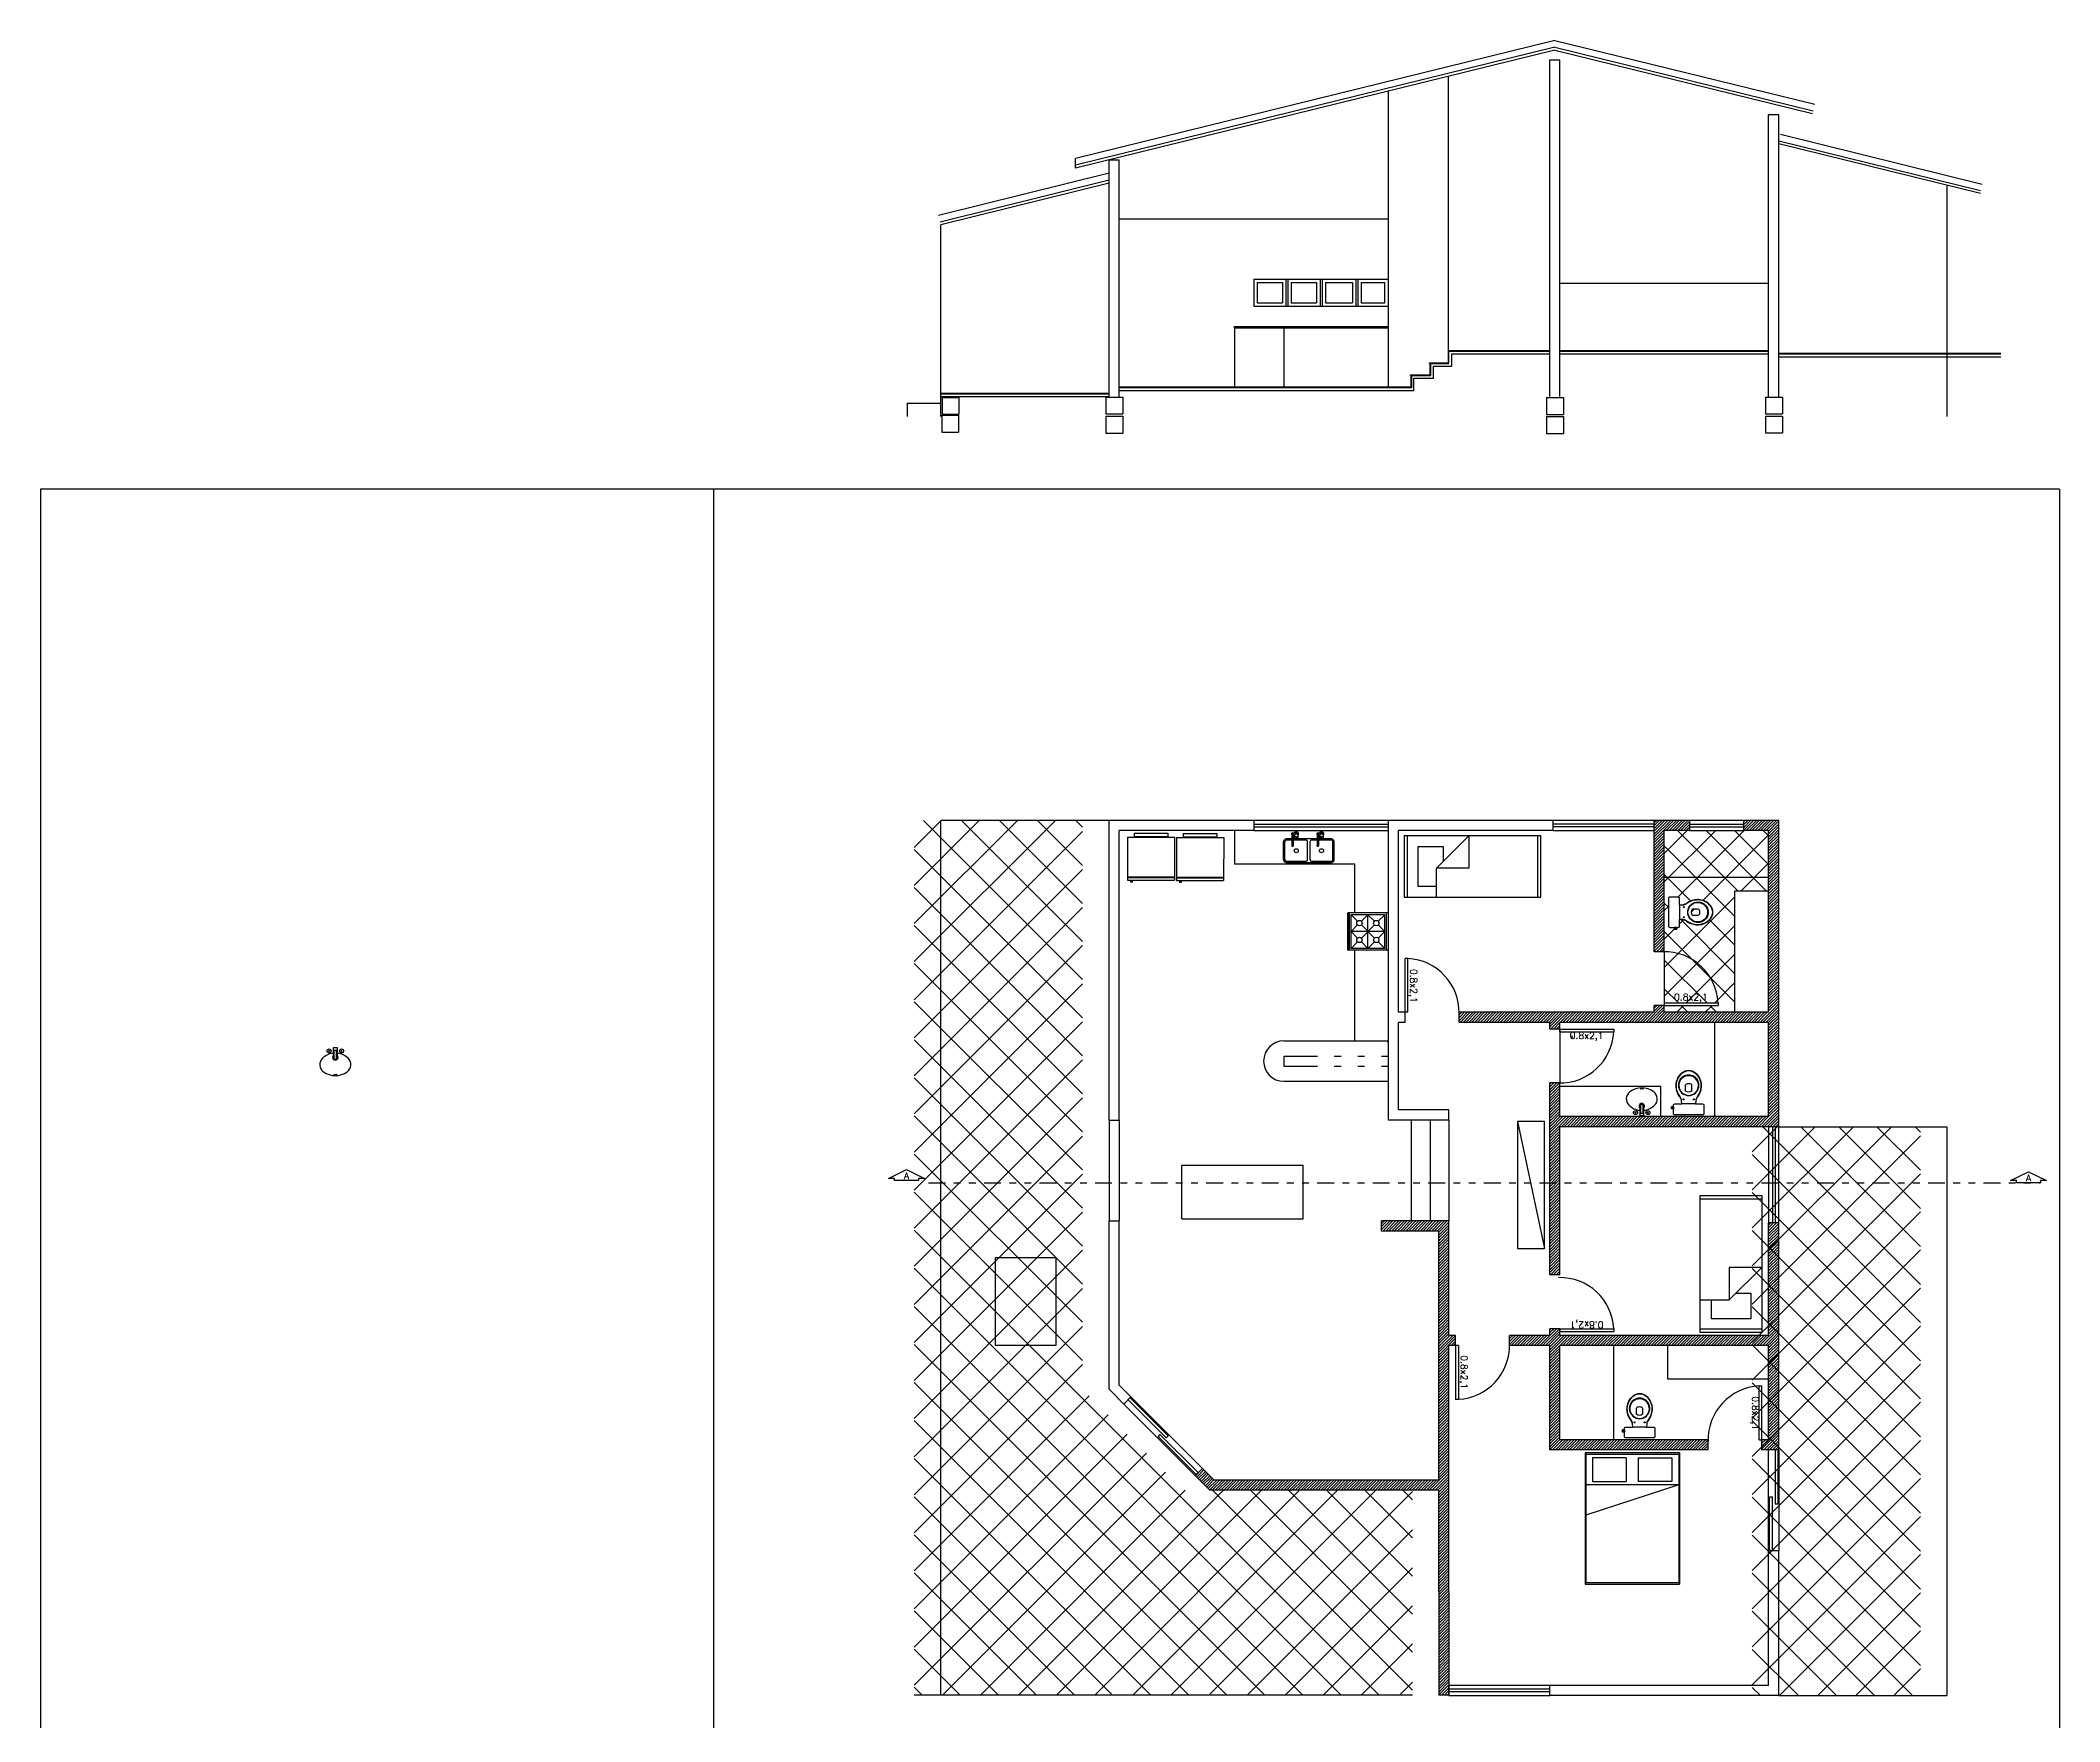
# Model space of a CAD drawing. Header units: metres. Extents: x 433 to 682, y 535 to 584.
# Drawn here: x 635.09 to 665.09, y 550.45 to 575.43 of the extents above; entities that cross this region are included whole.
import ezdxf

# ---------------------------------------------------------------- set-up
doc = ezdxf.new("R2010")
doc.units = ezdxf.units.M
doc.linetypes.add('ACAD_ISO02W100', pattern=[15, 12, -3])
doc.linetypes.add('DIVIDE', pattern=[1.25, 0.5, -0.25, 0, -0.25, 0, -0.25])
for name, color, linetype in [('ARQ-ESQ-01', 1, 'ACAD_ISO02W100'), ('ARQ-ESQ-02', 2, 'Continuous'), ('ARQ-HACHURA', 252, 'Continuous'), ('ARQ-LINHACORTE', 3, 'DIVIDE'), ('ARQ-MOVEIS', 170, 'Continuous'), ('ARQ-PECAS_SANITARIAS', 7, 'Continuous'), ('ARQ-PISO', 8, 'Continuous'), ('ARQ-TEXTO2', 2, 'Continuous'), ('ARQ_AVENARIA', 4, 'Continuous'), ('ARQ_LINHA-02', 2, 'Continuous')]:
    doc.layers.add(name, color=color, linetype=linetype)
doc.styles.add('ROMANS', font='romans.shx')
pattern_1 = [(45, (-0.137266, 3.07284), (-0.0212132034, 0.0212132034), [])]

# ---------------------------------------------------------------- blocks, each defined once
blk = doc.blocks.new('RECTANG')
for p, q in [((1, 1), (0, 1)), ((0, 1), (0, 0)), ((1, 0), (1, 1)), ((0, 0), (1, 0))]:
    blk.add_line(p, q)
blk = doc.blocks.new('BEDHOSP')
for p, q in [((-1.9812, -0.4572), (-1.9812, 0.4572)), ((-0.4826, 0.4572), (-0.4826, 0.0254)), ((-0.0508, 0.4572), (-0.0508, -0.4572)), ((-0.4826, 0.0254), (-0.9652, -0.4572)), ((-0.9652, -0.4572), (-0.9652, 0.0254)), ((-0.9652, 0.0254), (-0.4826, 0.0254)), ((-0.2032, 0.2921), (-0.4826, 0.2921)), ((-0.2032, -0.2921), (-0.2032, 0.2921)), ((-0.5842, -0.0762), (-0.5842, -0.2921)), ((-0.5842, -0.2921), (-0.2032, -0.2921))]:
    blk.add_line(p, q)
at = {"xscale": 2.032, "yscale": 0.9144, "zscale": 2.032}
blk.add_blockref('RECTANG', (-2.032, -0.4572), dxfattribs=at)

msp = doc.modelspace()

# ---------------------------------------------------------------- hatches: boundary and pattern name
at = {"layer": 'ARQ-HACHURA'}
h = msp.add_hatch(dxfattribs=at)
h.set_pattern_fill('_USER', color=256, scale=0.4, angle=45, style=0, double=1, pattern_type=0)
h.set_pattern_definition([(45, (-24.541, 0), (-0.28284271, 0.28284271), []), (135, (-24.541, 0), (-0.28284271, -0.28284271), [])])
h.paths.add_polyline_path([(650.574, 563.838), (648.074, 563.838), (648.074, 558.453), (650.574, 558.453), (650.574, 559.388)])
h.paths.add_polyline_path([(650.574, 557.888), (650.574, 558.453), (648.074, 558.453), (648.074, 550.845), (655.474, 550.845), (655.474, 552.388), (655.474, 553.888), (652.074, 553.888), (651.855, 554.107), (650.794, 555.168), (650.574, 555.388)])
h.paths.add_polyline_path([(663.024, 558.453), (660.524, 558.453), (660.524, 557.858), (660.524, 554.488), (660.524, 552.988), (660.524, 550.838), (663.024, 550.838)])
h.paths.add_polyline_path([(663.024, 559.288), (660.524, 559.288), (660.524, 558.453), (663.024, 558.453)])
h = msp.add_hatch(dxfattribs=at)
h.set_pattern_fill('_USER', color=256, scale=0.03, angle=45, style=0, pattern_type=0)
h.set_pattern_definition(pattern_1)
h.paths.add_polyline_path([(659.217, 563.688), (659.592, 563.688), (659.592, 563.838), (659.067, 563.838), (659.067, 561.888), (659.197, 561.888, -0.006249), (659.217, 561.888)], flags=17)
h.paths.add_polyline_path([(660.917, 563.838), (660.392, 563.838), (660.392, 563.688), (660.767, 563.688), (660.767, 560.988), (659.217, 560.988), (659.217, 561.088), (659.067, 561.088), (659.067, 560.988), (656.167, 560.988, -0.006249), (656.167, 560.968), (656.167, 560.838), (657.517, 560.838), (657.517, 560.738), (657.667, 560.738), (657.667, 560.838), (660.767, 560.838), (660.767, 559.438), (657.667, 559.438), (657.667, 559.938, -0.006249), (657.647, 559.938), (657.517, 559.938), (657.517, 557.088), (657.667, 557.088), (657.667, 559.288), (660.917, 559.288)])
h = msp.add_hatch(dxfattribs=at)
h.set_pattern_fill('_USER', color=256, scale=0.03, angle=45, style=0, pattern_type=0)
h.set_pattern_definition(pattern_1)
h.paths.add_polyline_path([(656.017, 556.038), (656.117, 556.038), (656.117, 556.188), (656.017, 556.188), (656.017, 557.888), (655.017, 557.888), (655.017, 557.738), (655.867, 557.738), (655.867, 554.038), (652.529, 554.038), (652.354, 554.213), (652.248, 554.107), (652.467, 553.888), (655.867, 553.888), (655.867, 552.388), (655.867, 550.845), (656.017, 550.845), (656.017, 552.388)])
h = msp.add_hatch(dxfattribs=at)
h.set_pattern_fill('_USER', color=256, scale=0.03, angle=45, style=0, pattern_type=0)
h.set_pattern_definition(pattern_1)
h.paths.add_polyline_path([(660.917, 557.858), (660.767, 557.858), (660.767, 556.188), (657.667, 556.188), (657.667, 556.288), (657.517, 556.288), (657.517, 556.188), (656.917, 556.188), (656.917, 556.058, -0.006249), (656.917, 556.038), (657.517, 556.038), (657.517, 554.488), (659.867, 554.488), (659.867, 554.618, -0.006249), (659.867, 554.638), (657.667, 554.638), (657.667, 556.038), (660.767, 556.038), (660.767, 554.638), (660.667, 554.638), (660.667, 554.488), (660.917, 554.488)])
at = {"layer": 'ARQ-PISO'}
h = msp.add_hatch(dxfattribs=at)
h.set_pattern_fill('_USER', color=256, scale=0.3, angle=45, style=0, double=1, pattern_type=0)
h.set_pattern_definition([(45, (51.30217, 4.22406), (-0.21213203, 0.21213203), []), (135, (51.30217, 4.22406), (-0.21213203, -0.21213203), [])])
h.paths.add_polyline_path([(659.592, 563.688), (659.217, 563.688), (659.217, 562.988), (660.767, 562.988), (660.767, 563.688), (660.392, 563.688)])
h.paths.add_polyline_path([(659.217, 562.988), (659.217, 561.888, -0.399642), (660.016, 561.128), (660.017, 561.128), (660.017, 561.088), (659.217, 561.088), (659.217, 560.988), (660.267, 560.988), (660.267, 562.788), (660.767, 562.788), (660.767, 562.988)])
h.paths.add_polyline_path([(659.827, 562.634, -0.098298), (659.902, 562.575, -0.182004), (659.94, 562.475, -0.182004), (659.902, 562.375, -0.098298), (659.827, 562.316, -0.085166), (659.747, 562.29, -0.08648), (659.667, 562.292, -0.067868), (659.597, 562.314, -0.06199), (659.54, 562.348, 0.060779), (659.507, 562.364, 0.076949), (659.442, 562.372), (659.442, 562.25), (659.403, 562.25), (659.403, 562.222), (659.367, 562.222), (659.367, 562.25), (659.279, 562.25), (659.279, 562.475), (659.279, 562.7), (659.37, 562.7), (659.4, 562.7), (659.442, 562.7), (659.442, 562.578, 0.076949), (659.507, 562.585, 0.060779), (659.54, 562.601, -0.102273), (659.638, 562.649, -0.119534), (659.747, 562.659, -0.085166)], flags=16)
h.paths.add_polyline_path([(659.797, 562.605, -0.13332), (659.847, 562.556, -0.150886), (659.871, 562.475, -0.150886), (659.847, 562.394, -0.13332), (659.797, 562.345, -0.096291), (659.747, 562.325, -0.1), (659.687, 562.325, -0.167158), (659.602, 562.375, -0.18052), (659.565, 562.475, -0.18052), (659.602, 562.575, -0.167158), (659.687, 562.624, -0.1), (659.747, 562.624, -0.096291)], flags=0)
h.paths.add_polyline_path([(659.777, 562.606, -0.171119), (659.847, 562.535, -0.104122), (659.861, 562.475, -0.104122), (659.847, 562.414, -0.171119), (659.777, 562.343, -0.149476), (659.687, 562.332, -0.162455), (659.608, 562.375, -0.186957), (659.569, 562.475, -0.186957), (659.608, 562.575, -0.162455), (659.687, 562.618, -0.149476)], flags=0)
h.paths.add_polyline_path([(659.741, 562.448, -0.319808), (659.717, 562.43), (659.632, 562.43, -0.393258), (659.632, 562.519), (659.731, 562.519, -0.242158)], flags=0)
h.paths.add_polyline_path([(659.217, 561.888), (659.217, 561.128), (660.016, 561.128, 0.399642)], flags=17)
h.paths.add_polyline_path([(659.337, 561.12), (659.887, 561.12), (659.887, 561.289), (659.337, 561.289)], flags=25)

# ---------------------------------------------------------------- linework, layer by layer
for p, q in [((651.242, 563.591), (651.241, 562.951)), ((651.242, 563.591), (651.942, 563.589)), ((651.342, 563.651), (651.342, 563.601)), ((651.342, 563.651), (651.842, 563.65)), ((651.342, 563.601), (651.842, 563.6)), ((651.842, 563.65), (651.842, 563.6)), ((651.942, 563.589), (651.941, 562.949)), ((651.971, 563.586), (651.969, 562.946)), ((651.971, 563.586), (652.671, 563.584)), ((652.071, 563.645), (652.071, 563.595)), ((652.071, 563.645), (652.571, 563.644)), ((652.071, 563.595), (652.571, 563.594)), ((652.571, 563.644), (652.571, 563.594)), ((652.671, 563.584), (652.669, 562.944)), ((653.561, 563.253), (653.561, 563.523)), ((653.581, 563.253), (653.581, 563.523)), ((653.684, 563.563), (653.601, 563.563)), ((653.684, 563.543), (653.601, 563.543)), ((653.684, 563.637), (653.684, 563.467)), ((653.694, 563.652), (653.737, 563.652)), ((653.704, 563.637), (653.704, 563.467)), ((653.704, 563.622), (653.725, 563.622)), ((653.741, 563.563), (653.704, 563.563)), ((653.896, 563.543), (653.704, 563.543)), ((653.724, 563.617), (653.724, 563.58)), ((653.731, 563.637), (653.731, 563.63)), ((654.059, 563.563), (653.756, 563.563)), ((653.766, 563.637), (653.766, 563.63)), ((653.774, 563.617), (653.774, 563.58)), ((653.916, 563.253), (653.916, 563.523)), ((653.956, 563.253), (653.956, 563.523)), ((654.059, 563.543), (653.976, 563.543)), ((654.059, 563.637), (654.059, 563.467)), ((654.069, 563.652), (654.112, 563.652)), ((654.079, 563.637), (654.079, 563.467)), ((654.079, 563.622), (654.1, 563.622)), ((654.116, 563.563), (654.079, 563.563)), ((654.271, 563.543), (654.079, 563.543)), ((654.099, 563.617), (654.099, 563.58)), ((654.106, 563.637), (654.106, 563.63)), ((654.271, 563.563), (654.131, 563.563)), ((654.141, 563.637), (654.141, 563.63)), ((654.149, 563.617), (654.149, 563.58)), ((654.291, 563.253), (654.291, 563.523)), ((654.311, 563.253), (654.311, 563.523)), ((653.601, 563.233), (653.896, 563.233)), ((653.601, 563.213), (654.271, 563.213)), ((653.976, 563.233), (654.271, 563.233)), ((651.241, 563.001), (651.941, 562.999)), ((651.241, 562.991), (651.941, 562.989)), ((651.241, 562.951), (651.941, 562.949)), ((651.287, 562.951), (651.287, 562.925)), ((651.287, 562.925), (651.318, 562.925)), ((651.3, 562.934), (651.3, 562.951)), ((651.318, 562.934), (651.3, 562.934)), ((651.318, 562.925), (651.318, 562.934)), ((651.969, 562.996), (652.669, 562.994)), ((651.969, 562.986), (652.669, 562.984)), ((651.969, 562.946), (652.669, 562.944)), ((652.016, 562.946), (652.016, 562.92)), ((652.016, 562.92), (652.046, 562.92)), ((652.028, 562.929), (652.028, 562.946)), ((652.046, 562.929), (652.028, 562.929)), ((652.046, 562.92), (652.046, 562.929)), ((654.517, 561.91), (654.517, 562.465)), ((655.117, 562.465), (654.517, 562.465)), ((654.528, 561.91), (654.528, 562.465)), ((654.538, 561.91), (654.538, 562.465)), ((654.66, 562.341), (654.563, 562.438)), ((654.563, 561.938), (654.563, 562.438)), ((655.063, 562.438), (654.563, 562.438)), ((654.563, 562.188), (654.66, 562.285)), ((654.717, 562.341), (654.813, 562.438)), ((654.91, 562.285), (654.717, 562.091)), ((654.91, 562.091), (654.717, 562.285)), ((654.813, 562.438), (654.91, 562.341)), ((654.813, 561.938), (654.813, 562.438)), ((655.063, 562.438), (654.967, 562.341)), ((654.967, 562.285), (655.063, 562.188)), ((655.063, 561.938), (655.063, 562.438)), ((655.092, 561.91), (655.092, 562.465)), ((655.117, 561.91), (655.117, 562.465)), ((655.117, 561.91), (654.517, 561.91)), ((654.66, 562.091), (654.563, 562.188)), ((655.063, 562.188), (654.563, 562.188)), ((654.66, 562.035), (654.563, 561.938)), ((655.063, 561.938), (654.563, 561.938)), ((654.813, 561.938), (654.717, 562.035)), ((654.91, 562.035), (654.813, 561.938)), ((655.063, 562.188), (654.967, 562.091)), ((655.063, 561.938), (654.967, 562.035)), ((639.44, 560.458), (639.44, 560.293)), ((639.502, 560.458), (639.44, 560.458)), ((639.45, 560.422), (639.45, 560.293)), ((639.502, 560.293), (639.502, 560.458)), ((639.44, 560.293), (639.442, 560.293)), ((639.442, 560.293), (639.502, 560.293)), ((658.852, 559.619), (658.852, 559.454)), ((658.912, 559.619), (658.852, 559.619)), ((658.904, 559.49), (658.904, 559.619)), ((658.914, 559.619), (658.912, 559.619)), ((658.914, 559.454), (658.914, 559.619)), ((658.852, 559.454), (658.914, 559.454))]:
    msp.add_line(p, q)
for points in [[(653.774, 563.617, 0.133256), (653.772, 563.624, 0.106756), (653.766, 563.63, 0.082828), (653.759, 563.633, 0.071352), (653.749, 563.635, 0.071352), (653.739, 563.633, 0.082828), (653.731, 563.63, 0.106756), (653.725, 563.624, 0.133256), (653.724, 563.617, 0.133256)], [(654.149, 563.617, 0.133256), (654.147, 563.624, 0.106756), (654.141, 563.63, 0.082828), (654.134, 563.633, 0.071352), (654.124, 563.635, 0.071352), (654.114, 563.633, 0.082828), (654.106, 563.63, 0.106756), (654.1, 563.624, 0.133256), (654.099, 563.617, 0.133256)]]:
    msp.add_lwpolyline(points, format="xyb")
for points in [[(653.724, 563.58, 0.133256), (653.725, 563.573, 0.106756), (653.731, 563.567, 0.082828), (653.739, 563.563, 0.071352), (653.749, 563.562, 0.071352), (653.759, 563.563, 0.082828), (653.766, 563.567, 0.106756), (653.772, 563.573, 0.133256), (653.774, 563.58, 0.133256), (653.772, 563.586, 0.106756), (653.766, 563.592, 0.082828), (653.759, 563.596, 0.071352), (653.749, 563.597, 0.071352), (653.739, 563.596, 0.082828), (653.731, 563.592, 0.106756), (653.725, 563.586, 0.133256)], [(653.756, 563.572, 0.133256), (653.756, 563.574, 0.106756), (653.754, 563.576, 0.082828), (653.752, 563.577, 0.071352), (653.749, 563.577, 0.071352), (653.746, 563.577, 0.082828), (653.743, 563.576, 0.106756), (653.742, 563.574, 0.133256), (653.741, 563.572, 0.133256), (653.742, 563.57, 0.106756), (653.743, 563.568, 0.082828), (653.746, 563.567, 0.071352), (653.749, 563.567, 0.071352), (653.752, 563.567, 0.082828), (653.754, 563.568, 0.106756), (653.756, 563.57, 0.133256)], [(654.099, 563.58, 0.133256), (654.1, 563.573, 0.106756), (654.106, 563.567, 0.082828), (654.114, 563.563, 0.071352), (654.124, 563.562, 0.071352), (654.134, 563.563, 0.082828), (654.141, 563.567, 0.106756), (654.147, 563.573, 0.133256), (654.149, 563.58, 0.133256), (654.147, 563.586, 0.106756), (654.141, 563.592, 0.082828), (654.134, 563.596, 0.071352), (654.124, 563.597, 0.071352), (654.114, 563.596, 0.082828), (654.106, 563.592, 0.106756), (654.1, 563.586, 0.133256)], [(654.131, 563.572, 0.133256), (654.131, 563.574, 0.106756), (654.129, 563.576, 0.082828), (654.127, 563.577, 0.071352), (654.124, 563.577, 0.071352), (654.121, 563.577, 0.082828), (654.118, 563.576, 0.106756), (654.117, 563.574, 0.133256), (654.116, 563.572, 0.133256), (654.117, 563.57, 0.106756), (654.118, 563.568, 0.082828), (654.121, 563.567, 0.071352), (654.124, 563.567, 0.071352), (654.127, 563.567, 0.082828), (654.129, 563.568, 0.106756), (654.131, 563.57, 0.133256)]]:
    msp.add_lwpolyline(points, format="xyb", close=True)
for points in [[(639.492, 560.293), (639.492, 560.422), (639.45, 560.422)], [(658.862, 559.619), (658.862, 559.49), (658.904, 559.49)]]:
    msp.add_lwpolyline(points)
for centre, radius in [((653.749, 563.388), 0.03), ((654.124, 563.388), 0.03), ((654.688, 562.313), 0.04), ((654.938, 562.313), 0.04), ((654.688, 562.063), 0.04), ((654.938, 562.063), 0.04), ((639.38, 560.414), 0.03), ((639.38, 560.414), 0.00702), ((639.38, 560.414), 0.00702), ((639.38, 560.414), 0.00702), ((639.565, 560.414), 0.03), ((639.565, 560.414), 0.00702), ((639.565, 560.414), 0.00702), ((639.565, 560.414), 0.00702), ((658.789, 559.498), 0.03), ((658.789, 559.498), 0.00702), ((658.789, 559.498), 0.00702), ((658.789, 559.498), 0.00702), ((658.974, 559.498), 0.03), ((658.974, 559.498), 0.00702), ((658.974, 559.498), 0.00702), ((658.974, 559.498), 0.00702)]:
    msp.add_circle(centre, radius)
for centre, radius, start, end in [((653.601, 563.523), 0.04, 90, 180), ((653.601, 563.523), 0.02, 90, 180), ((653.694, 563.637), 0.015, 311.8103, 228.1897), ((653.694, 563.467), 0.0125, 143.1301, 36.8699), ((653.694, 563.637), 0.01, 0.0002, 180.0002), ((653.694, 563.467), 0.01, 180.0001, 0.0001), ((653.749, 563.637), 0.035, 315.5847, 154.6231), ((653.749, 563.637), 0.035, 205.3769, 224.4153), ((653.749, 563.637), 0.0175, 121.0027, 180), ((653.737, 563.662), 0.01, 270, 294.62), ((653.749, 563.637), 0.0175, 0, 114.62), ((653.896, 563.523), 0.02, 0, 90), ((653.976, 563.523), 0.02, 90, 180), ((654.069, 563.637), 0.015, 311.8103, 228.1897), ((654.069, 563.467), 0.0125, 143.1301, 36.8699), ((654.069, 563.637), 0.01, 0.0002, 180.0002), ((654.069, 563.467), 0.01, 180.0001, 0.0001), ((654.124, 563.637), 0.035, 315.5847, 154.6231), ((654.124, 563.637), 0.035, 205.3769, 224.4153), ((654.124, 563.637), 0.0175, 121.0027, 180), ((654.112, 563.662), 0.01, 270, 294.62), ((654.124, 563.637), 0.0175, 0, 114.62), ((654.271, 563.523), 0.04, 0, 90), ((654.271, 563.523), 0.02, 0, 90), ((653.601, 563.253), 0.04, 180, 270), ((653.601, 563.253), 0.02, 180, 270), ((653.896, 563.253), 0.02, 270, 0), ((653.976, 563.253), 0.02, 180, 270), ((654.271, 563.253), 0.04, 270, 0), ((654.271, 563.253), 0.02, 270, 0), ((639.372, 560.211), 0.131, 134.4433, 233.2491), ((639.472, 560.11), 0.272, 96.6356, 134.4433), ((639.472, 560.344), 0.297, 233.2491, 306.7509), ((639.472, 560.318), 0.04, 141.9257, 40.8806), ((639.472, 560.318), 0.0275, 242.3883, 297.6117), ((639.472, 560.11), 0.272, 45.5567, 83.628), ((639.571, 560.211), 0.131, 306.7509, 45.5567), ((639.452, 560.061), 0.0025, 85.7546, 265.7546), ((639.472, 560.33), 0.268, 265.7546, 274.2454), ((639.472, 560.33), 0.273, 265.7546, 274.2454), ((639.492, 560.061), 0.0025, 274.2454, 94.2454), ((658.783, 559.701), 0.131, 126.7509, 225.5567), ((658.883, 559.568), 0.297, 53.2491, 126.7509), ((658.863, 559.851), 0.0025, 94.2454, 274.2454), ((658.883, 559.582), 0.273, 85.7546, 94.2454), ((658.883, 559.582), 0.268, 85.7546, 94.2454), ((658.903, 559.851), 0.0025, 265.7546, 85.7546), ((658.982, 559.701), 0.131, 314.4433, 53.2491), ((658.883, 559.802), 0.272, 225.5567, 263.628), ((658.883, 559.594), 0.04, 321.9257, 220.8806), ((658.883, 559.594), 0.0275, 62.3883, 117.6117), ((658.883, 559.802), 0.272, 276.6356, 314.4433)]:
    msp.add_arc(centre, radius, start, end)
at = {"layer": 'ARQ-ESQ-01'}
for p, q in [((655.117, 563.838), (653.117, 563.838)), ((659.067, 563.838), (657.567, 563.838)), ((660.392, 563.838), (659.592, 563.838)), ((653.117, 563.688), (655.117, 563.688)), ((657.567, 563.688), (659.067, 563.688)), ((659.592, 563.688), (660.392, 563.688)), ((650.967, 559.388), (650.967, 557.888)), ((651.117, 559.388), (651.117, 557.888)), ((660.767, 559.288), (660.767, 557.858)), ((660.917, 557.858), (660.917, 559.288)), ((652.248, 554.107), (651.187, 555.168)), ((651.293, 555.274), (652.354, 554.213)), ((660.767, 552.988), (660.767, 554.488)), ((660.917, 554.488), (660.917, 552.988)), ((657.517, 550.988), (656.017, 550.988)), ((656.017, 550.838), (657.517, 550.838))]:
    msp.add_line(p, q, dxfattribs=at)
for centre, start, end in [((655.367, 560.988), 358.5679, 87.1349), ((659.217, 561.088), 2.8651, 91.4321), ((657.667, 560.738), 268.5679, 357.1349), ((657.667, 556.248), 2.8651, 91.4321), ((656.117, 556.038), 272.8651, 1.4321), ((660.667, 554.638), 92.8651, 181.4321)]:
    msp.add_arc(centre, 0.8, start, end, dxfattribs=at)
at = {"layer": 'ARQ-ESQ-02'}
for p, q in [((653.117, 563.783), (655.117, 563.783)), ((653.117, 563.743), (655.117, 563.743)), ((659.067, 563.783), (657.567, 563.783)), ((659.067, 563.743), (657.567, 563.743)), ((659.592, 563.783), (660.392, 563.783)), ((659.592, 563.743), (660.392, 563.743)), ((655.367, 560.988), (655.367, 561.788)), ((655.407, 561.788), (655.367, 561.788)), ((655.407, 560.988), (655.407, 561.788)), ((659.217, 561.128), (660.017, 561.128)), ((659.217, 561.128), (659.217, 561.088)), ((659.217, 561.088), (660.017, 561.088)), ((660.017, 561.128), (660.017, 561.088)), ((655.407, 560.988), (655.367, 560.988)), ((657.667, 560.738), (658.467, 560.738)), ((657.667, 560.698), (657.667, 560.738)), ((657.667, 560.698), (658.467, 560.698)), ((657.85, 560.605), (657.85, 560.645)), ((660.822, 559.288), (660.822, 557.858)), ((660.862, 559.288), (660.862, 557.858)), ((657.667, 556.288), (658.467, 556.288)), ((657.667, 556.288), (657.667, 556.248)), ((657.667, 556.248), (658.467, 556.248)), ((658.467, 556.288), (658.467, 556.248)), ((656.117, 556.038), (656.117, 555.238)), ((656.157, 556.038), (656.117, 556.038)), ((656.157, 556.038), (656.157, 555.238)), ((660.627, 554.638), (660.627, 555.438)), ((660.627, 555.438), (660.667, 555.438)), ((660.667, 554.638), (660.667, 555.438)), ((651.251, 555.232), (651.816, 554.666)), ((651.279, 555.26), (651.844, 554.694)), ((656.157, 555.238), (656.117, 555.238)), ((651.724, 554.716), (651.695, 554.688)), ((652.29, 554.15), (651.724, 554.716)), ((652.262, 554.121), (651.695, 554.688)), ((651.844, 554.694), (651.816, 554.666)), ((660.627, 554.638), (660.667, 554.638)), ((660.862, 554.488), (660.862, 553.688)), ((660.902, 554.488), (660.902, 553.688)), ((660.782, 552.988), (660.782, 553.788)), ((660.782, 553.788), (660.822, 553.788)), ((660.822, 552.988), (660.822, 553.788)), ((660.862, 553.688), (660.902, 553.688)), ((657.517, 550.933), (656.017, 550.933)), ((657.517, 550.893), (656.017, 550.893))]:
    msp.add_line(p, q, dxfattribs=at)
at = {"layer": 'ARQ-LINHACORTE', "ltscale": 0.5}
msp.add_line((648.286, 558.453), (664.807, 558.453), dxfattribs=at)
at = {"layer": 'ARQ-LINHACORTE', "linetype": 'ByBlock'}
for points in [[(648.136, 558.487), (647.78, 558.487), (647.78, 558.52), (647.692, 558.52), (647.958, 558.653), (648.225, 558.52), (648.136, 558.52), (648.136, 558.487)], [(664.807, 558.453), (664.451, 558.453), (664.451, 558.487), (664.362, 558.487), (664.629, 558.62), (664.896, 558.487), (664.807, 558.487), (664.807, 558.453)]]:
    msp.add_lwpolyline(points, dxfattribs=at)
at = {"layer": 'ARQ-MOVEIS'}
for p, q in [((657.036, 559.368), (657.439, 557.478)), ((652.05, 558.719), (653.85, 558.719)), ((652.05, 557.919), (652.05, 558.719)), ((653.85, 557.919), (653.85, 558.719)), ((652.05, 557.919), (653.85, 557.919)), ((659.441, 554.445), (658.041, 554.445)), ((658.041, 554.445), (658.041, 552.495)), ((659.441, 554.42), (658.041, 554.42)), ((658.051, 554.42), (658.051, 552.52)), ((659.431, 554.42), (659.431, 552.52)), ((659.441, 554.445), (659.441, 552.495)), ((658.151, 554.37), (658.151, 554.02)), ((658.651, 554.37), (658.151, 554.37)), ((658.651, 554.37), (658.651, 554.02)), ((658.831, 554.37), (659.331, 554.37)), ((658.831, 554.37), (658.831, 554.02)), ((659.331, 554.37), (659.331, 554.02)), ((659.431, 553.97), (658.051, 553.97)), ((659.431, 553.97), (658.051, 553.52)), ((658.151, 554.02), (658.651, 554.02)), ((659.331, 554.02), (658.831, 554.02)), ((658.041, 552.52), (659.441, 552.52)), ((658.041, 552.495), (659.441, 552.495))]:
    msp.add_line(p, q, dxfattribs=at)
msp.add_lwpolyline([(657.036, 557.478), (657.439, 557.478), (657.439, 559.368), (657.036, 559.368)], close=True, dxfattribs=at)
at = {"layer": 'ARQ-PECAS_SANITARIAS'}
for p, q in [((652.833, 563.685), (652.833, 563.188)), ((654.617, 563.188), (652.833, 563.188)), ((654.617, 562.465), (654.617, 563.188)), ((660.767, 562.788), (660.267, 562.788)), ((660.267, 560.988), (660.267, 562.788)), ((654.617, 560.563), (654.617, 561.91)), ((658.467, 560.738), (658.466, 560.698)), ((653.564, 560.563), (655.117, 560.563)), ((653.564, 559.963), (655.117, 559.963)), ((659.167, 559.888), (657.667, 559.888)), ((659.167, 559.438), (659.167, 559.888)), ((659.267, 555.538), (659.267, 556.038)), ((660.767, 555.538), (659.267, 555.538))]:
    msp.add_line(p, q, dxfattribs=at)
for points in [[(659.94, 562.475, 0.182004), (659.902, 562.575, 0.098298), (659.827, 562.634, 0.085166), (659.747, 562.659, 0.08648), (659.667, 562.657, 0.067868), (659.597, 562.635, 0.06199), (659.54, 562.601, -0.060779), (659.507, 562.585, -0.023796), (659.487, 562.581), (659.442, 562.577), (659.442, 562.682, 0.424217), (659.423, 562.7), (659.4, 562.7), (659.37, 562.7), (659.297, 562.7, 0.418036), (659.279, 562.682), (659.279, 562.475), (659.279, 562.268, 0.418036), (659.297, 562.25), (659.37, 562.25), (659.37, 562.238), (659.367, 562.238), (659.367, 562.222), (659.385, 562.222), (659.403, 562.222), (659.403, 562.238), (659.4, 562.238), (659.4, 562.25), (659.423, 562.25, 0.424217), (659.442, 562.268), (659.442, 562.372), (659.487, 562.369, -0.023796), (659.507, 562.364, -0.060779), (659.54, 562.348, 0.06199), (659.597, 562.314, 0.067868), (659.667, 562.292, 0.08648), (659.747, 562.29, 0.085166), (659.827, 562.316, 0.098298), (659.902, 562.375, 0.182004)], [(659.565, 562.475, -0.18052), (659.602, 562.575, -0.167158), (659.687, 562.624, -0.1), (659.747, 562.624, -0.096291), (659.797, 562.605, -0.13332), (659.847, 562.556, -0.150886), (659.871, 562.475, -0.150886), (659.847, 562.394, -0.13332), (659.797, 562.345, -0.096291), (659.747, 562.325, -0.1), (659.687, 562.325, -0.167158), (659.602, 562.375, -0.18052)], [(659.569, 562.475, -0.186957), (659.608, 562.575, -0.162455), (659.687, 562.618, -0.149476), (659.777, 562.606, -0.171119), (659.847, 562.535, -0.104122), (659.861, 562.475, -0.104122), (659.847, 562.414, -0.171119), (659.777, 562.343, -0.149476), (659.687, 562.332, -0.162455), (659.608, 562.375, -0.186957)], [(659.739, 562.505, 0.276984), (659.717, 562.519), (659.632, 562.519, 0.393258), (659.632, 562.43), (659.717, 562.43, 0.276984), (659.739, 562.445, 0.2)], [(659.579, 560.126, -0.182004), (659.679, 560.088, -0.098298), (659.738, 560.013, -0.085166), (659.763, 559.933, -0.08648), (659.761, 559.853, -0.067868), (659.739, 559.783, -0.06199), (659.705, 559.726, 0.060779), (659.689, 559.693, 0.023796), (659.685, 559.673), (659.681, 559.627), (659.786, 559.627, -0.424217), (659.804, 559.608), (659.804, 559.586), (659.804, 559.556), (659.804, 559.483, -0.418036), (659.786, 559.465), (659.579, 559.465), (659.372, 559.465, -0.418036), (659.354, 559.483), (659.354, 559.556), (659.342, 559.556), (659.342, 559.553), (659.326, 559.553), (659.326, 559.571), (659.326, 559.589), (659.342, 559.589), (659.342, 559.586), (659.354, 559.586), (659.354, 559.608, -0.424217), (659.372, 559.627), (659.476, 559.627), (659.473, 559.673, 0.023796), (659.468, 559.693, 0.060779), (659.452, 559.726, -0.06199), (659.418, 559.783, -0.067868), (659.396, 559.853, -0.08648), (659.394, 559.933, -0.085166), (659.42, 560.013, -0.098298), (659.479, 560.088, -0.182004)], [(659.579, 559.75, 0.18052), (659.679, 559.788, 0.167158), (659.728, 559.873, 0.1), (659.728, 559.933, 0.096291), (659.709, 559.983, 0.13332), (659.66, 560.033, 0.150886), (659.579, 560.056, 0.150886), (659.498, 560.033, 0.13332), (659.449, 559.983, 0.096291), (659.429, 559.933, 0.1), (659.429, 559.873, 0.167158), (659.479, 559.788, 0.18052)], [(659.579, 559.754, 0.186957), (659.679, 559.794, 0.162455), (659.722, 559.873, 0.149476), (659.71, 559.963, 0.171119), (659.639, 560.033, 0.104122), (659.579, 560.046, 0.104122), (659.518, 560.033, 0.171119), (659.447, 559.963, 0.149476), (659.436, 559.873, 0.162455), (659.479, 559.794, 0.186957)], [(659.609, 559.925, -0.276984), (659.623, 559.903), (659.623, 559.818, -0.393258), (659.534, 559.818), (659.534, 559.903, -0.276984), (659.549, 559.925, -0.2)], [(658.85, 555.326, -0.182004), (658.95, 555.288, -0.098298), (659.009, 555.213, -0.085166), (659.034, 555.133, -0.08648), (659.032, 555.053, -0.067868), (659.01, 554.983, -0.06199), (658.976, 554.926, 0.060779), (658.96, 554.893, 0.023796), (658.956, 554.873), (658.953, 554.827), (659.057, 554.827, -0.424217), (659.075, 554.808), (659.075, 554.786), (659.075, 554.756), (659.075, 554.683, -0.418036), (659.057, 554.665), (658.85, 554.665), (658.643, 554.665, -0.418036), (658.625, 554.683), (658.625, 554.756), (658.613, 554.756), (658.613, 554.753), (658.597, 554.753), (658.597, 554.771), (658.597, 554.789), (658.613, 554.789), (658.613, 554.786), (658.625, 554.786), (658.625, 554.808, -0.424217), (658.643, 554.827), (658.747, 554.827), (658.744, 554.873, 0.023796), (658.739, 554.893, 0.060779), (658.723, 554.926, -0.06199), (658.689, 554.983, -0.067868), (658.667, 555.053, -0.08648), (658.665, 555.133, -0.085166), (658.691, 555.213, -0.098298), (658.75, 555.288, -0.182004)], [(658.85, 554.95, 0.18052), (658.95, 554.988, 0.167158), (658.999, 555.073, 0.1), (658.999, 555.133, 0.096291), (658.98, 555.183, 0.13332), (658.931, 555.233, 0.150886), (658.85, 555.256, 0.150886), (658.769, 555.233, 0.13332), (658.72, 555.183, 0.096291), (658.7, 555.133, 0.1), (658.7, 555.073, 0.167158), (658.75, 554.988, 0.18052)], [(658.85, 554.954, 0.186957), (658.95, 554.994, 0.162455), (658.993, 555.073, 0.149476), (658.981, 555.163, 0.171119), (658.91, 555.233, 0.104122), (658.85, 555.246, 0.104122), (658.789, 555.233, 0.171119), (658.718, 555.163, 0.149476), (658.707, 555.073, 0.162455), (658.75, 554.994, 0.186957)], [(658.88, 555.125, -0.276984), (658.894, 555.103), (658.894, 555.018, -0.393258), (658.805, 555.018), (658.805, 555.103, -0.276984), (658.82, 555.125, -0.2)]]:
    msp.add_lwpolyline(points, format="xyb", close=True, dxfattribs=at)
for points in [[(659.442, 562.577), (659.442, 562.475), (659.442, 562.372)], [(659.4, 562.25), (659.37, 562.25)], [(659.37, 562.238), (659.4, 562.238)], [(659.342, 559.556), (659.342, 559.586)], [(659.354, 559.586), (659.354, 559.556)], [(659.681, 559.627), (659.579, 559.627), (659.476, 559.627)], [(658.613, 554.756), (658.613, 554.786)], [(658.625, 554.786), (658.625, 554.756)], [(658.953, 554.827), (658.85, 554.827), (658.747, 554.827)]]:
    msp.add_lwpolyline(points, dxfattribs=at)
for points in [[(659.489, 562.368, -0.148706), (659.537, 562.355, -0.01798), (659.557, 562.342, 0.048524), (659.607, 562.315, 0.075808), (659.687, 562.293, 0.05), (659.747, 562.294, 0.109053), (659.847, 562.333, 0.065752), (659.896, 562.375, 0.186957), (659.936, 562.475, 0.186957), (659.896, 562.575, 0.065752), (659.847, 562.617, 0.109053), (659.747, 562.655, 0.05), (659.687, 562.656, 0.075808), (659.607, 562.635, 0.048524), (659.557, 562.607, -0.01798), (659.537, 562.595, -0.148706), (659.489, 562.581, -0.148706)], [(659.472, 559.675, 0.148706), (659.459, 559.723, 0.01798), (659.446, 559.743, -0.048524), (659.419, 559.793, -0.075808), (659.397, 559.873, -0.05), (659.398, 559.933, -0.109053), (659.437, 560.033, -0.065752), (659.479, 560.082, -0.186957), (659.579, 560.121, -0.186957), (659.679, 560.082, -0.065752), (659.721, 560.033, -0.109053), (659.759, 559.933, -0.05), (659.76, 559.873, -0.075808), (659.739, 559.793, -0.048524), (659.711, 559.743, 0.01798), (659.699, 559.723, 0.148706), (659.685, 559.675, 0.148706)], [(658.744, 554.875, 0.148706), (658.73, 554.923, 0.01798), (658.717, 554.943, -0.048524), (658.69, 554.993, -0.075808), (658.668, 555.073, -0.05), (658.669, 555.133, -0.109053), (658.708, 555.233, -0.065752), (658.75, 555.282, -0.186957), (658.85, 555.321, -0.186957), (658.95, 555.282, -0.065752), (658.992, 555.233, -0.109053), (659.03, 555.133, -0.05), (659.031, 555.073, -0.075808), (659.01, 554.993, -0.048524), (658.982, 554.943, 0.01798), (658.97, 554.923, 0.148706), (658.956, 554.875, 0.148706)]]:
    msp.add_lwpolyline(points, format="xyb", dxfattribs=at)
for centre in [(659.509, 562.55), (659.509, 562.4), (659.504, 559.695), (659.654, 559.695), (658.775, 554.895), (658.925, 554.895)]:
    msp.add_circle(centre, 0.0075, dxfattribs=at)
msp.add_arc((653.564, 560.263), 0.3, 90, 270, dxfattribs=at)
at = {"layer": 'ARQ-PISO'}
for p, q in [((648.467, 550.845), (648.467, 563.838)), ((650.967, 563.838), (648.467, 563.838)), ((660.767, 562.988), (659.217, 562.988)), ((659.217, 561.888), (659.217, 561.088)), ((657.667, 560.738), (657.667, 559.938)), ((659.967, 559.438), (659.967, 560.838)), ((655.457, 559.388), (655.457, 557.888)), ((655.737, 559.388), (655.737, 557.888)), ((656.017, 559.388), (656.017, 557.888)), ((660.917, 559.288), (663.417, 559.288)), ((663.417, 559.288), (663.417, 550.838)), ((658.467, 554.638), (658.467, 556.038)), ((651.187, 555.168), (651.293, 555.274)), ((652.248, 554.107), (652.354, 554.213)), ((655.474, 550.845), (648.074, 550.845)), ((656.017, 550.838), (656.017, 550.988)), ((660.917, 550.838), (663.417, 550.838))]:
    msp.add_line(p, q, dxfattribs=at)
at = {"layer": 'ARQ_AVENARIA'}
for p, q in [((657.517, 570.137), (657.517, 575.137)), ((657.667, 570.137), (657.667, 575.137)), ((660.767, 570.137), (660.767, 574.319)), ((660.917, 570.137), (660.917, 574.319)), ((650.967, 570.137), (650.967, 573.651)), ((651.117, 570.137), (651.117, 573.651)), ((665.09, 568.758), (635.09, 568.758)), ((635.09, 568.758), (635.09, 568.758)), ((635.09, 568.758), (635.09, 536.758)), ((645.09, 568.758), (645.09, 536.758)), ((665.09, 568.758), (665.09, 536.758)), ((653.117, 563.838), (650.967, 563.838)), ((650.967, 559.388), (650.967, 563.838)), ((653.117, 563.838), (653.117, 563.688)), ((657.567, 563.838), (655.117, 563.838)), ((655.117, 559.388), (655.117, 563.838)), ((657.567, 563.688), (657.567, 563.838)), ((659.592, 563.838), (659.067, 563.838)), ((659.067, 561.888), (659.067, 563.838)), ((659.592, 563.838), (659.592, 563.688)), ((660.917, 563.838), (660.392, 563.838)), ((660.392, 563.838), (660.392, 563.688)), ((660.917, 559.288), (660.917, 563.838)), ((651.217, 563.688), (651.117, 563.688)), ((651.117, 559.388), (651.117, 563.688)), ((653.117, 563.688), (651.217, 563.688)), ((657.567, 563.688), (655.267, 563.688)), ((655.267, 560.988), (655.267, 563.688)), ((659.592, 563.688), (659.217, 563.688)), ((659.217, 561.888), (659.217, 563.688)), ((660.767, 563.688), (660.392, 563.688)), ((660.767, 560.988), (660.767, 563.688)), ((659.217, 561.888), (659.067, 561.888)), ((659.217, 561.088), (659.067, 561.088)), ((659.067, 560.988), (659.067, 561.088)), ((659.217, 560.988), (659.217, 561.088)), ((655.367, 560.988), (655.267, 560.988)), ((655.267, 560.838), (655.267, 560.838)), ((655.267, 559.538), (655.267, 560.838)), ((655.317, 560.838), (655.267, 560.838)), ((655.367, 560.838), (655.367, 560.988)), ((659.067, 560.988), (656.167, 560.988)), ((656.167, 560.838), (656.167, 560.988)), ((657.517, 560.838), (656.167, 560.838)), ((657.517, 560.738), (657.517, 560.838)), ((657.667, 560.738), (657.517, 560.738)), ((660.767, 560.838), (657.667, 560.838)), ((657.667, 560.738), (657.667, 560.838)), ((660.767, 560.988), (659.217, 560.988)), ((660.767, 559.438), (660.767, 560.838)), ((655.117, 560.538), (655.105, 560.538)), ((653.564, 560.338), (653.564, 560.188)), ((657.667, 559.938), (657.517, 559.938)), ((657.517, 557.088), (657.517, 559.938)), ((657.667, 559.438), (657.667, 559.938)), ((656.017, 559.538), (655.267, 559.538)), ((656.017, 559.388), (656.017, 559.538)), ((650.967, 559.388), (651.117, 559.388)), ((656.017, 559.388), (655.117, 559.388)), ((660.767, 559.438), (657.667, 559.438)), ((660.917, 559.288), (657.667, 559.288)), ((657.667, 557.088), (657.667, 559.288)), ((650.967, 555.388), (650.967, 557.888)), ((650.967, 557.888), (651.117, 557.888)), ((651.117, 555.45), (651.117, 557.888)), ((655.017, 557.738), (655.017, 557.888)), ((656.017, 557.888), (655.017, 557.888)), ((655.867, 557.738), (655.017, 557.738)), ((655.867, 554.038), (655.867, 557.738)), ((656.017, 556.188), (656.017, 557.888)), ((660.917, 557.858), (660.767, 557.858)), ((660.767, 556.188), (660.767, 557.858)), ((660.917, 554.488), (660.917, 557.858)), ((649.276, 557.34), (649.276, 556.04)), ((650.176, 557.34), (649.276, 557.34)), ((650.176, 557.34), (650.176, 556.04)), ((657.667, 557.088), (657.517, 557.088)), ((660.917, 556.888), (660.917, 556.888)), ((657.667, 556.288), (657.517, 556.288)), ((657.517, 556.188), (657.517, 556.288)), ((657.667, 556.188), (657.667, 556.288)), ((660.767, 556.218), (660.767, 556.238)), ((650.176, 556.04), (649.276, 556.04)), ((656.117, 556.188), (656.017, 556.188)), ((656.117, 556.038), (656.017, 556.038)), ((656.017, 552.388), (656.017, 556.038)), ((656.117, 556.038), (656.117, 556.188)), ((657.517, 556.188), (656.917, 556.188)), ((656.917, 556.038), (656.917, 556.188)), ((657.517, 556.038), (656.917, 556.038)), ((657.517, 554.488), (657.517, 556.038)), ((660.767, 556.188), (657.667, 556.188)), ((660.767, 556.038), (657.667, 556.038)), ((657.667, 554.638), (657.667, 556.038)), ((660.767, 554.638), (660.767, 556.038)), ((650.967, 555.388), (651.187, 555.168)), ((651.117, 555.45), (651.293, 555.274)), ((659.867, 554.488), (657.517, 554.488)), ((659.867, 554.638), (657.667, 554.638)), ((659.867, 554.488), (659.867, 554.638)), ((660.767, 554.638), (660.667, 554.638)), ((660.667, 554.488), (660.667, 554.638)), ((660.917, 554.488), (660.667, 554.488)), ((660.917, 554.488), (660.917, 554.538)), ((652.248, 554.107), (652.467, 553.888)), ((652.354, 554.213), (652.529, 554.038)), ((655.867, 553.888), (652.467, 553.888)), ((655.867, 554.038), (652.529, 554.038)), ((655.867, 552.388), (655.867, 553.888)), ((660.917, 552.988), (660.767, 552.988)), ((660.767, 550.988), (660.767, 552.988)), ((660.917, 550.838), (660.917, 552.988)), ((655.867, 552.388), (655.867, 550.845)), ((656.017, 552.388), (656.017, 550.845)), ((656.017, 550.845), (655.867, 550.845)), ((660.767, 550.988), (657.517, 550.988)), ((657.517, 550.838), (657.517, 550.988)), ((660.917, 550.838), (657.517, 550.838))]:
    msp.add_line(p, q, dxfattribs=at)
at = {"layer": 'ARQ_AVENARIA', "ltscale": 0.1}
msp.add_line((655.367, 560.838), (655.267, 560.838), dxfattribs=at)
at = {"layer": 'ARQ_AVENARIA', "linetype": 'DIVIDE'}
for p, q in [((653.564, 560.338), (655.117, 560.338)), ((653.564, 560.188), (655.117, 560.188))]:
    msp.add_line(p, q, dxfattribs=at)
at = {"layer": 'ARQ_LINHA-02'}
for p, q in [((657.592, 575.426), (650.467, 573.673)), ((657.592, 575.426), (661.451, 574.476)), ((657.592, 575.323), (650.467, 573.57)), ((657.592, 575.281), (650.467, 573.528)), ((657.517, 575.137), (657.667, 575.137)), ((657.592, 575.323), (661.427, 574.379)), ((657.592, 575.281), (661.417, 574.34)), ((656.007, 574.891), (656.007, 570.637)), ((655.117, 570.277), (655.117, 574.672)), ((660.917, 574.319), (660.767, 574.319)), ((660.917, 573.934), (663.917, 573.195)), ((660.941, 574.031), (663.941, 573.292)), ((650.467, 573.528), (650.467, 573.673)), ((650.967, 573.651), (651.117, 573.651)), ((660.917, 573.892), (663.917, 573.154)), ((650.967, 573.451), (648.433, 572.823)), ((650.967, 573.348), (648.457, 572.726)), ((650.967, 573.307), (648.467, 572.687)), ((663.417, 573.277), (663.417, 569.837)), ((651.117, 572.777), (655.117, 572.777)), ((648.467, 569.837), (648.467, 572.687)), ((653.117, 571.877), (653.117, 571.477)), ((653.117, 571.877), (655.117, 571.877)), ((653.167, 571.827), (653.545, 571.827)), ((653.167, 571.827), (653.167, 571.527)), ((653.545, 571.827), (653.545, 571.527)), ((653.595, 571.877), (653.595, 571.477)), ((653.625, 571.877), (653.625, 571.477)), ((653.675, 571.827), (654.052, 571.827)), ((653.675, 571.827), (653.675, 571.527)), ((654.052, 571.827), (654.052, 571.527)), ((654.102, 571.877), (654.102, 571.477)), ((654.132, 571.877), (654.132, 571.477)), ((654.182, 571.827), (654.585, 571.827)), ((654.182, 571.827), (654.182, 571.527)), ((654.56, 571.877), (654.56, 571.877)), ((654.585, 571.827), (654.585, 571.527)), ((654.635, 571.877), (654.635, 571.477)), ((654.665, 571.877), (654.665, 571.477)), ((654.715, 571.827), (654.715, 571.527)), ((654.715, 571.827), (655.067, 571.827)), ((655.067, 571.527), (655.067, 571.827)), ((657.667, 571.817), (660.767, 571.817)), ((653.167, 571.527), (653.545, 571.527)), ((653.675, 571.527), (654.052, 571.527)), ((654.182, 571.527), (654.585, 571.527)), ((654.715, 571.527), (655.067, 571.527)), ((653.117, 571.477), (655.117, 571.477)), ((652.833, 571.177), (655.117, 571.177)), ((652.833, 571.157), (652.833, 571.177)), ((652.833, 571.157), (652.833, 570.267)), ((652.833, 571.157), (655.117, 571.157)), ((653.274, 571.157), (653.274, 571.177)), ((653.564, 571.157), (653.564, 570.267)), ((655.727, 570.637), (656.017, 570.637)), ((655.727, 570.627), (655.727, 570.637)), ((655.727, 570.627), (655.737, 570.627)), ((655.737, 570.457), (655.737, 570.627)), ((655.747, 570.447), (655.747, 570.627)), ((655.747, 570.627), (656.017, 570.627)), ((656.017, 570.637), (656.017, 570.817)), ((656.017, 570.637), (656.017, 570.817)), ((656.017, 570.817), (657.517, 570.817)), ((656.017, 570.807), (657.517, 570.807)), ((656.057, 570.767), (657.517, 570.767)), ((656.057, 570.767), (656.057, 570.587)), ((657.667, 570.817), (660.767, 570.817)), ((657.667, 570.807), (660.767, 570.807)), ((657.667, 570.767), (660.767, 570.767)), ((660.917, 570.777), (664.217, 570.777)), ((660.917, 570.767), (664.217, 570.767)), ((660.917, 570.727), (664.217, 570.727)), ((655.447, 570.457), (655.737, 570.457)), ((655.447, 570.447), (655.447, 570.457)), ((655.447, 570.447), (655.747, 570.447)), ((655.457, 570.277), (655.457, 570.447)), ((655.467, 570.267), (655.467, 570.447)), ((655.497, 570.227), (655.497, 570.407)), ((655.497, 570.407), (655.787, 570.407)), ((655.787, 570.407), (655.787, 570.587)), ((655.787, 570.587), (656.057, 570.587)), ((647.967, 570.037), (648.467, 570.037)), ((647.967, 570.037), (647.967, 569.837)), ((648.467, 570.187), (650.967, 570.187)), ((648.467, 570.177), (650.967, 570.177)), ((648.467, 570.137), (650.967, 570.137)), ((648.488, 570.121), (648.738, 570.121)), ((648.488, 570.121), (648.488, 569.871)), ((648.738, 570.121), (648.738, 569.871)), ((650.921, 570.126), (651.171, 570.126)), ((650.921, 570.126), (650.921, 569.876)), ((651.117, 570.277), (655.457, 570.277)), ((651.117, 570.267), (655.467, 570.267)), ((651.117, 570.227), (655.497, 570.227)), ((651.171, 570.126), (651.171, 569.876)), ((657.468, 570.12), (657.718, 570.12)), ((657.468, 570.12), (657.468, 569.87)), ((657.718, 570.12), (657.718, 569.87)), ((660.721, 570.127), (660.971, 570.127)), ((660.721, 570.127), (660.721, 569.877)), ((660.971, 570.127), (660.971, 569.877)), ((648.483, 569.856), (648.733, 569.856)), ((648.483, 569.856), (648.483, 569.606)), ((648.488, 569.871), (648.738, 569.871)), ((648.733, 569.856), (648.733, 569.606)), ((650.921, 569.876), (651.171, 569.876)), ((650.921, 569.843), (651.171, 569.843)), ((650.921, 569.843), (650.921, 569.593)), ((651.171, 569.843), (651.171, 569.593)), ((657.468, 569.87), (657.718, 569.87)), ((657.468, 569.837), (657.718, 569.837)), ((657.468, 569.837), (657.468, 569.587)), ((657.718, 569.837), (657.718, 569.587)), ((660.721, 569.877), (660.971, 569.877)), ((660.721, 569.844), (660.971, 569.844)), ((660.721, 569.844), (660.721, 569.594)), ((660.971, 569.844), (660.971, 569.594)), ((648.483, 569.606), (648.733, 569.606)), ((650.921, 569.593), (651.171, 569.593)), ((657.468, 569.587), (657.718, 569.587)), ((660.721, 569.594), (660.971, 569.594))]:
    msp.add_line(p, q, dxfattribs=at)

# ---------------------------------------------------------------- block references
at = {"layer": 'ARQ-MOVEIS', "rotation": 180}
msp.add_blockref('BEDHOSP', (655.35, 563.153), dxfattribs=at)
at = {"layer": 'ARQ-MOVEIS', "xscale": -1, "rotation": 90}
msp.add_blockref('BEDHOSP', (660.208, 556.233), dxfattribs=at)

# ---------------------------------------------------------------- texts
at = {"layer": 'ARQ-LINHACORTE', "color": 2, "char_height": 0.1, "attachment_point": 5, "style": 'ROMANS'}
for insert in [(647.958, 558.56), (664.629, 558.527)]:
    msp.add_mtext('A', dxfattribs=dict(at, insert=insert))
at = {"layer": 'ARQ-TEXTO2', "char_height": 0.1, "style": 'ROMANS'}
for insert, attachment_point, rotation in [((655.543, 561.132), 3, 270), ((657.812, 556.424), 9, 180), ((656.293, 555.893), 1, 270), ((660.491, 554.782), 9, 270)]:
    msp.add_mtext('0.8x2,1', dxfattribs=dict(at, insert=insert, attachment_point=attachment_point, rotation=rotation))
for insert, attachment_point in [((659.362, 561.264), 1), ((657.812, 560.562), 7)]:
    msp.add_mtext('0.8x2,1', dxfattribs=dict(at, insert=insert, attachment_point=attachment_point))

doc.saveas('drawing.dxf')
